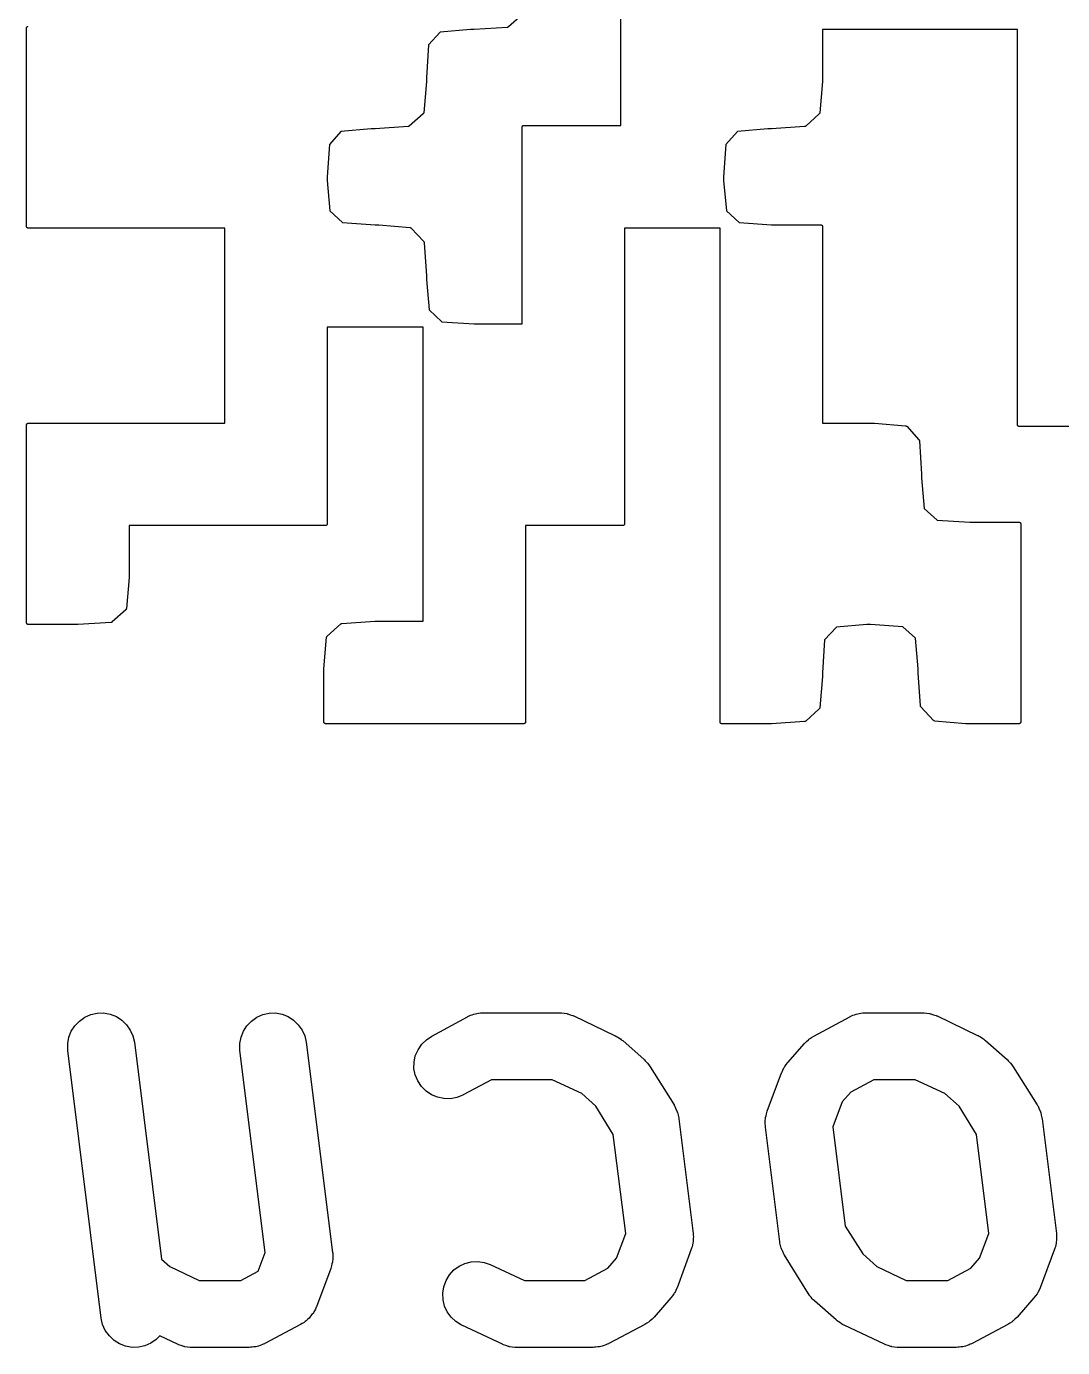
# Model space of a CAD drawing. Extents: x 123.5 to 170.1, y -121.6 to -90.
# Drawn here: x 159.014 to 162.113, y -113.513 to -109.564 of the extents above; entities that cross this region are included whole.
import ezdxf

# ---------------------------------------------------------------- set-up
doc = ezdxf.new("R2010")
doc.units = 0
doc.layers.add('BLACK', color=7, linetype='CONTINUOUS')

msp = doc.modelspace()

# ---------------------------------------------------------------- linework, layer by layer
at = {"layer": 'BLACK', "linetype": 'CONTINUOUS'}
for p, q in [((160.792, -109.861), (160.792, -109.273)), ((160.496, -109.53), (160.456, -109.566)), ((159.014, -109.569), (159.014, -109.568)), ((159.014, -109.568), (159.014, -109.568)), ((159.014, -109.568), (159.014, -109.568)), ((159.014, -109.568), (159.015, -109.568)), ((159.014, -110.162), (159.014, -109.569)), ((159.014, -109.569), (159.014, -109.569)), ((159.015, -109.567), (159.016, -109.566)), ((159.015, -109.568), (159.015, -109.567)), ((159.015, -109.567), (159.015, -109.567)), ((159.015, -109.567), (159.015, -109.567)), ((159.015, -109.567), (159.015, -109.567)), ((159.015, -109.567), (159.015, -109.567)), ((159.015, -109.567), (159.015, -109.567)), ((159.015, -109.567), (159.015, -109.567)), ((159.016, -109.566), (159.016, -109.565)), ((159.016, -109.565), (159.017, -109.565)), ((159.016, -109.566), (159.016, -109.566)), ((159.016, -109.566), (159.016, -109.566)), ((159.016, -109.566), (159.016, -109.566)), ((159.017, -109.565), (159.017, -109.565)), ((159.017, -109.565), (159.017, -109.565)), ((159.017, -109.565), (159.017, -109.565)), ((159.017, -109.565), (159.017, -109.565)), ((159.017, -109.565), (159.017, -109.565)), ((159.017, -109.565), (159.017, -109.565)), ((159.017, -109.565), (159.018, -109.565)), ((159.018, -109.565), (159.018, -109.564)), ((160.452, -109.568), (160.353, -109.574)), ((160.453, -109.568), (160.452, -109.568)), ((160.454, -109.568), (160.453, -109.568)), ((160.453, -109.568), (160.453, -109.568)), ((160.453, -109.568), (160.453, -109.568)), ((160.453, -109.568), (160.453, -109.568)), ((160.455, -109.567), (160.454, -109.567)), ((160.454, -109.567), (160.454, -109.567)), ((160.454, -109.567), (160.454, -109.567)), ((160.454, -109.567), (160.454, -109.568)), ((160.454, -109.568), (160.454, -109.568)), ((160.456, -109.566), (160.455, -109.567)), ((160.455, -109.567), (160.455, -109.567)), ((160.455, -109.567), (160.455, -109.567)), ((160.455, -109.567), (160.455, -109.567)), ((160.455, -109.567), (160.455, -109.567)), ((160.251, -109.582), (160.216, -109.62)), ((160.342, -109.574), (160.251, -109.582)), ((160.353, -109.574), (160.342, -109.574)), ((160.353, -109.574), (160.353, -109.574)), ((160.353, -109.574), (160.353, -109.574)), ((160.353, -109.574), (160.353, -109.574)), ((161.978, -109.574), (161.395, -109.574)), ((161.395, -109.574), (161.395, -109.718)), ((161.978, -110.755), (161.978, -109.574)), ((160.216, -109.62), (160.21, -109.718)), ((160.21, -109.718), (160.21, -109.729)), ((161.395, -109.718), (161.395, -109.729)), ((160.21, -109.729), (160.202, -109.823)), ((160.21, -109.729), (160.21, -109.729)), ((160.21, -109.729), (160.21, -109.729)), ((160.21, -109.729), (160.21, -109.729)), ((161.395, -109.729), (161.387, -109.823)), ((161.395, -109.729), (161.395, -109.729)), ((161.395, -109.729), (161.395, -109.729)), ((161.395, -109.729), (161.395, -109.729)), ((160.2, -109.826), (160.159, -109.863)), ((160.201, -109.825), (160.2, -109.825)), ((160.2, -109.825), (160.2, -109.825)), ((160.2, -109.825), (160.2, -109.826)), ((160.2, -109.826), (160.2, -109.826)), ((160.202, -109.823), (160.201, -109.823)), ((160.201, -109.823), (160.201, -109.823)), ((160.201, -109.823), (160.201, -109.823)), ((160.201, -109.823), (160.201, -109.824)), ((160.201, -109.824), (160.201, -109.824)), ((160.201, -109.824), (160.201, -109.824)), ((160.201, -109.824), (160.201, -109.824)), ((160.201, -109.824), (160.201, -109.825)), ((160.201, -109.825), (160.201, -109.825)), ((160.201, -109.825), (160.201, -109.825)), ((160.202, -109.823), (160.202, -109.823)), ((161.385, -109.826), (161.345, -109.863)), ((161.386, -109.825), (161.385, -109.826)), ((161.385, -109.826), (161.385, -109.826)), ((161.387, -109.824), (161.386, -109.824)), ((161.386, -109.824), (161.386, -109.824)), ((161.386, -109.824), (161.386, -109.825)), ((161.386, -109.825), (161.386, -109.825)), ((161.386, -109.825), (161.386, -109.825)), ((161.386, -109.825), (161.386, -109.825)), ((161.386, -109.825), (161.386, -109.825)), ((161.387, -109.823), (161.387, -109.823)), ((161.387, -109.823), (161.387, -109.823)), ((161.387, -109.823), (161.387, -109.823)), ((161.387, -109.823), (161.387, -109.823)), ((161.387, -109.823), (161.387, -109.824)), ((161.387, -109.824), (161.387, -109.824)), ((159.954, -109.879), (159.92, -109.917)), ((160.045, -109.871), (159.954, -109.879)), ((160.057, -109.871), (160.045, -109.871)), ((160.156, -109.864), (160.057, -109.871)), ((160.057, -109.871), (160.057, -109.871)), ((160.057, -109.871), (160.057, -109.871)), ((160.057, -109.871), (160.057, -109.871)), ((160.157, -109.864), (160.156, -109.864)), ((160.156, -109.864), (160.156, -109.864)), ((160.156, -109.864), (160.156, -109.864)), ((160.158, -109.864), (160.157, -109.864)), ((160.157, -109.864), (160.157, -109.864)), ((160.157, -109.864), (160.157, -109.864)), ((160.157, -109.864), (160.157, -109.864)), ((160.159, -109.863), (160.158, -109.863)), ((160.158, -109.863), (160.158, -109.864)), ((160.158, -109.864), (160.158, -109.864)), ((160.158, -109.864), (160.158, -109.864)), ((160.159, -109.863), (160.159, -109.863)), ((160.159, -109.863), (160.159, -109.863)), ((160.159, -109.863), (160.159, -109.863)), ((160.159, -109.863), (160.159, -109.863)), ((160.496, -109.864), (160.497, -109.863)), ((160.496, -109.865), (160.496, -109.864)), ((160.496, -109.864), (160.496, -109.864)), ((160.496, -109.864), (160.496, -109.864)), ((160.496, -109.864), (160.496, -109.864)), ((160.496, -109.866), (160.496, -109.865)), ((160.496, -109.865), (160.496, -109.865)), ((160.496, -109.865), (160.496, -109.865)), ((160.496, -109.865), (160.496, -109.865)), ((160.496, -110.453), (160.496, -109.866)), ((160.497, -109.863), (160.497, -109.862)), ((160.497, -109.862), (160.497, -109.862)), ((160.497, -109.862), (160.497, -109.862)), ((160.497, -109.862), (160.498, -109.862)), ((160.497, -109.863), (160.497, -109.863)), ((160.497, -109.863), (160.497, -109.863)), ((160.497, -109.863), (160.497, -109.863)), ((160.498, -109.862), (160.498, -109.861)), ((160.498, -109.861), (160.498, -109.861)), ((160.498, -109.861), (160.499, -109.861)), ((160.498, -109.862), (160.498, -109.862)), ((160.498, -109.862), (160.498, -109.862)), ((160.499, -109.861), (160.499, -109.861)), ((160.499, -109.861), (160.499, -109.861)), ((160.499, -109.861), (160.499, -109.861)), ((160.499, -109.861), (160.5, -109.861)), ((160.5, -109.861), (160.5, -109.861)), ((160.5, -109.861), (160.5, -109.861)), ((160.5, -109.861), (160.5, -109.861)), ((160.5, -109.861), (160.5, -109.861)), ((160.5, -109.861), (160.501, -109.861)), ((160.501, -109.861), (160.792, -109.861)), ((161.14, -109.879), (161.105, -109.917)), ((161.231, -109.871), (161.14, -109.879)), ((161.242, -109.871), (161.231, -109.871)), ((161.341, -109.864), (161.242, -109.871)), ((161.242, -109.871), (161.242, -109.871)), ((161.242, -109.871), (161.242, -109.871)), ((161.242, -109.871), (161.242, -109.871)), ((161.342, -109.864), (161.341, -109.864)), ((161.343, -109.864), (161.342, -109.864)), ((161.342, -109.864), (161.342, -109.864)), ((161.342, -109.864), (161.342, -109.864)), ((161.342, -109.864), (161.342, -109.864)), ((161.344, -109.863), (161.343, -109.864)), ((161.343, -109.864), (161.343, -109.864)), ((161.343, -109.864), (161.343, -109.864)), ((161.343, -109.864), (161.343, -109.864)), ((161.343, -109.864), (161.343, -109.864)), ((161.345, -109.863), (161.344, -109.863)), ((161.344, -109.863), (161.344, -109.863)), ((161.344, -109.863), (161.344, -109.863)), ((161.344, -109.863), (161.344, -109.863)), ((161.344, -109.863), (161.344, -109.863)), ((159.92, -109.917), (159.913, -110.014)), ((161.105, -109.917), (161.099, -110.014)), ((159.913, -110.014), (159.913, -110.025)), ((159.913, -110.025), (159.921, -110.116)), ((161.099, -110.014), (161.099, -110.025)), ((161.099, -110.025), (161.107, -110.116)), ((159.921, -110.116), (159.959, -110.151)), ((161.107, -110.116), (161.145, -110.151)), ((159.014, -110.163), (159.014, -110.162)), ((159.014, -110.162), (159.014, -110.162)), ((159.015, -110.163), (159.014, -110.163)), ((159.014, -110.163), (159.014, -110.163)), ((159.014, -110.163), (159.014, -110.163)), ((159.015, -110.164), (159.015, -110.163)), ((159.959, -110.151), (160.057, -110.157)), ((160.057, -110.157), (160.068, -110.157)), ((160.068, -110.157), (160.068, -110.157)), ((160.068, -110.157), (160.068, -110.157)), ((160.068, -110.157), (160.068, -110.157)), ((160.068, -110.157), (160.162, -110.165)), ((161.145, -110.151), (161.242, -110.157)), ((161.242, -110.157), (161.39, -110.157)), ((161.39, -110.157), (161.391, -110.157)), ((161.391, -110.157), (161.391, -110.157)), ((161.391, -110.157), (161.391, -110.157)), ((161.391, -110.157), (161.391, -110.157)), ((161.391, -110.157), (161.392, -110.157)), ((161.392, -110.157), (161.392, -110.157)), ((161.392, -110.157), (161.392, -110.157)), ((161.392, -110.157), (161.392, -110.157)), ((161.392, -110.157), (161.392, -110.158)), ((161.392, -110.158), (161.393, -110.158)), ((161.393, -110.158), (161.393, -110.158)), ((161.393, -110.158), (161.393, -110.158)), ((161.393, -110.158), (161.393, -110.158)), ((161.393, -110.158), (161.394, -110.158)), ((161.394, -110.158), (161.394, -110.158)), ((161.394, -110.158), (161.394, -110.159)), ((161.394, -110.159), (161.394, -110.159)), ((161.394, -110.159), (161.394, -110.159)), ((161.394, -110.159), (161.394, -110.159)), ((161.394, -110.159), (161.394, -110.159)), ((161.394, -110.159), (161.394, -110.16)), ((161.394, -110.16), (161.395, -110.16)), ((161.395, -110.16), (161.395, -110.16)), ((161.395, -110.16), (161.395, -110.16)), ((161.395, -110.16), (161.395, -110.161)), ((161.395, -110.161), (161.395, -110.161)), ((161.395, -110.161), (161.395, -110.161)), ((161.395, -110.161), (161.395, -110.161)), ((161.395, -110.161), (161.395, -110.161)), ((161.395, -110.161), (161.395, -110.162)), ((161.395, -110.162), (161.395, -110.75)), ((159.015, -110.165), (159.015, -110.164)), ((159.015, -110.164), (159.015, -110.164)), ((159.015, -110.164), (159.015, -110.164)), ((159.015, -110.164), (159.015, -110.164)), ((159.016, -110.165), (159.015, -110.165)), ((159.015, -110.165), (159.015, -110.165)), ((159.015, -110.165), (159.015, -110.165)), ((159.015, -110.165), (159.015, -110.165)), ((159.016, -110.166), (159.016, -110.165)), ((159.017, -110.166), (159.016, -110.166)), ((159.016, -110.166), (159.016, -110.166)), ((159.016, -110.166), (159.016, -110.166)), ((159.017, -110.167), (159.017, -110.166)), ((159.017, -110.166), (159.017, -110.166)), ((159.017, -110.166), (159.017, -110.166)), ((159.017, -110.166), (159.017, -110.166)), ((159.018, -110.167), (159.017, -110.167)), ((159.017, -110.167), (159.017, -110.167)), ((159.017, -110.167), (159.017, -110.167)), ((159.019, -110.167), (159.018, -110.167)), ((159.018, -110.167), (159.018, -110.167)), ((159.018, -110.167), (159.018, -110.167)), ((159.018, -110.167), (159.018, -110.167)), ((159.607, -110.167), (159.019, -110.167)), ((159.019, -110.167), (159.019, -110.167)), ((159.607, -110.75), (159.607, -110.167)), ((160.162, -110.165), (160.162, -110.165)), ((160.162, -110.165), (160.162, -110.165)), ((160.162, -110.165), (160.162, -110.165)), ((160.162, -110.165), (160.162, -110.165)), ((160.162, -110.165), (160.163, -110.165)), ((160.163, -110.165), (160.163, -110.165)), ((160.163, -110.165), (160.163, -110.166)), ((160.163, -110.166), (160.163, -110.166)), ((160.163, -110.166), (160.164, -110.166)), ((160.164, -110.166), (160.164, -110.166)), ((160.164, -110.166), (160.164, -110.166)), ((160.164, -110.166), (160.164, -110.166)), ((160.164, -110.166), (160.164, -110.166)), ((160.164, -110.166), (160.165, -110.167)), ((160.165, -110.167), (160.165, -110.167)), ((160.165, -110.167), (160.202, -110.207)), ((161.089, -110.167), (160.802, -110.167)), ((160.802, -110.167), (160.802, -111.051)), ((161.089, -111.644), (161.089, -110.167)), ((160.202, -110.207), (160.202, -110.208)), ((160.202, -110.208), (160.202, -110.208)), ((160.202, -110.208), (160.202, -110.208)), ((160.202, -110.208), (160.202, -110.208)), ((160.202, -110.208), (160.202, -110.208)), ((160.202, -110.208), (160.203, -110.209)), ((160.203, -110.209), (160.203, -110.209)), ((160.203, -110.209), (160.203, -110.209)), ((160.203, -110.209), (160.203, -110.209)), ((160.203, -110.209), (160.203, -110.209)), ((160.203, -110.209), (160.203, -110.21)), ((160.203, -110.21), (160.203, -110.21)), ((160.203, -110.21), (160.203, -110.21)), ((160.203, -110.21), (160.203, -110.21)), ((160.203, -110.21), (160.203, -110.211)), ((160.203, -110.211), (160.21, -110.31)), ((160.21, -110.31), (160.21, -110.31)), ((160.21, -110.31), (160.21, -110.31)), ((160.21, -110.31), (160.21, -110.31)), ((160.21, -110.31), (160.21, -110.321)), ((160.21, -110.321), (160.218, -110.412)), ((160.218, -110.412), (160.256, -110.447)), ((160.2, -110.463), (159.913, -110.463)), ((159.913, -110.463), (159.913, -111.051)), ((160.2, -111.342), (160.2, -110.463)), ((160.256, -110.447), (160.353, -110.453)), ((160.353, -110.453), (160.496, -110.453)), ((159.014, -110.754), (159.015, -110.753)), ((159.014, -110.755), (159.014, -110.754)), ((159.014, -110.754), (159.014, -110.754)), ((159.014, -110.754), (159.014, -110.754)), ((159.014, -110.754), (159.014, -110.754)), ((159.014, -111.347), (159.014, -110.755)), ((159.015, -110.752), (159.016, -110.751)), ((159.015, -110.753), (159.015, -110.752)), ((159.015, -110.752), (159.015, -110.752)), ((159.015, -110.752), (159.015, -110.752)), ((159.015, -110.752), (159.015, -110.752)), ((159.015, -110.753), (159.015, -110.753)), ((159.015, -110.753), (159.015, -110.753)), ((159.015, -110.753), (159.015, -110.753)), ((159.016, -110.751), (159.016, -110.751)), ((159.016, -110.751), (159.016, -110.751)), ((159.016, -110.751), (159.016, -110.751)), ((159.016, -110.751), (159.016, -110.751)), ((159.016, -110.751), (159.017, -110.751)), ((159.017, -110.751), (159.017, -110.75)), ((159.017, -110.75), (159.017, -110.75)), ((159.017, -110.75), (159.017, -110.75)), ((159.017, -110.75), (159.017, -110.75)), ((159.017, -110.75), (159.017, -110.75)), ((159.017, -110.75), (159.017, -110.75)), ((159.017, -110.75), (159.018, -110.75)), ((159.018, -110.75), (159.018, -110.75)), ((159.018, -110.75), (159.018, -110.75)), ((159.018, -110.75), (159.018, -110.75)), ((159.018, -110.75), (159.019, -110.75)), ((159.019, -110.75), (159.019, -110.75)), ((159.019, -110.75), (159.607, -110.75)), ((161.395, -110.75), (161.538, -110.75)), ((161.538, -110.75), (161.549, -110.75)), ((161.549, -110.75), (161.55, -110.75)), ((161.55, -110.75), (161.55, -110.75)), ((161.55, -110.75), (161.55, -110.75)), ((161.55, -110.75), (161.643, -110.758)), ((161.978, -110.756), (161.978, -110.755)), ((161.978, -110.755), (161.978, -110.755)), ((161.643, -110.758), (161.643, -110.758)), ((161.643, -110.758), (161.644, -110.758)), ((161.644, -110.758), (161.644, -110.758)), ((161.644, -110.758), (161.644, -110.758)), ((161.644, -110.758), (161.644, -110.758)), ((161.644, -110.758), (161.645, -110.758)), ((161.645, -110.758), (161.645, -110.758)), ((161.645, -110.758), (161.645, -110.758)), ((161.645, -110.758), (161.645, -110.758)), ((161.645, -110.758), (161.645, -110.759)), ((161.645, -110.759), (161.646, -110.759)), ((161.646, -110.759), (161.646, -110.759)), ((161.646, -110.759), (161.646, -110.759)), ((161.646, -110.759), (161.646, -110.759)), ((161.646, -110.759), (161.647, -110.759)), ((161.647, -110.759), (161.683, -110.8)), ((161.978, -110.757), (161.978, -110.756)), ((161.978, -110.756), (161.978, -110.756)), ((161.978, -110.756), (161.978, -110.756)), ((161.978, -110.756), (161.978, -110.756)), ((161.979, -110.757), (161.978, -110.757)), ((161.978, -110.757), (161.978, -110.757)), ((161.978, -110.757), (161.978, -110.757)), ((161.978, -110.757), (161.978, -110.757)), ((161.978, -110.757), (161.978, -110.757)), ((161.978, -110.757), (161.978, -110.757)), ((161.979, -110.758), (161.979, -110.757)), ((161.98, -110.759), (161.979, -110.758)), ((161.979, -110.758), (161.979, -110.758)), ((161.979, -110.758), (161.979, -110.758)), ((161.979, -110.758), (161.979, -110.758)), ((161.979, -110.758), (161.979, -110.758)), ((161.981, -110.759), (161.98, -110.759)), ((161.98, -110.759), (161.98, -110.759)), ((161.98, -110.759), (161.98, -110.759)), ((161.98, -110.759), (161.98, -110.759)), ((161.982, -110.76), (161.981, -110.759)), ((161.981, -110.759), (161.981, -110.759)), ((161.981, -110.759), (161.981, -110.759)), ((161.981, -110.759), (161.981, -110.759)), ((161.983, -110.76), (161.982, -110.76)), ((161.982, -110.76), (161.982, -110.76)), ((161.982, -110.76), (161.982, -110.76)), ((161.982, -110.76), (161.982, -110.76)), ((162.131, -110.76), (161.983, -110.76)), ((161.683, -110.8), (161.684, -110.8)), ((161.684, -110.8), (161.684, -110.8)), ((161.684, -110.8), (161.684, -110.8)), ((161.684, -110.8), (161.684, -110.801)), ((161.684, -110.801), (161.684, -110.801)), ((161.684, -110.801), (161.684, -110.801)), ((161.684, -110.801), (161.684, -110.801)), ((161.684, -110.801), (161.684, -110.802)), ((161.684, -110.802), (161.685, -110.802)), ((161.685, -110.802), (161.685, -110.802)), ((161.685, -110.802), (161.685, -110.802)), ((161.685, -110.802), (161.685, -110.803)), ((161.685, -110.803), (161.685, -110.803)), ((161.685, -110.803), (161.685, -110.803)), ((161.685, -110.803), (161.685, -110.803)), ((161.685, -110.803), (161.691, -110.903)), ((161.691, -110.903), (161.691, -110.903)), ((161.691, -110.903), (161.691, -110.903)), ((161.691, -110.903), (161.691, -110.903)), ((161.691, -110.903), (161.691, -110.914)), ((161.691, -110.914), (161.699, -111.005)), ((161.699, -111.005), (161.737, -111.04)), ((159.908, -111.056), (159.321, -111.056)), ((159.321, -111.056), (159.321, -111.199)), ((159.909, -111.056), (159.908, -111.056)), ((159.91, -111.056), (159.909, -111.056)), ((159.909, -111.056), (159.909, -111.056)), ((159.909, -111.056), (159.909, -111.056)), ((159.909, -111.056), (159.909, -111.056)), ((159.911, -111.055), (159.91, -111.056)), ((159.91, -111.056), (159.91, -111.056)), ((159.91, -111.056), (159.91, -111.056)), ((159.91, -111.056), (159.91, -111.056)), ((159.912, -111.055), (159.911, -111.055)), ((159.911, -111.055), (159.911, -111.055)), ((159.911, -111.055), (159.911, -111.055)), ((159.911, -111.055), (159.911, -111.055)), ((159.913, -111.053), (159.912, -111.054)), ((159.912, -111.054), (159.912, -111.054)), ((159.912, -111.054), (159.912, -111.054)), ((159.912, -111.054), (159.912, -111.054)), ((159.912, -111.054), (159.912, -111.055)), ((159.912, -111.055), (159.912, -111.055)), ((159.912, -111.055), (159.912, -111.055)), ((159.912, -111.055), (159.912, -111.055)), ((159.913, -111.051), (159.913, -111.052)), ((159.913, -111.052), (159.913, -111.052)), ((159.913, -111.052), (159.913, -111.052)), ((159.913, -111.052), (159.913, -111.052)), ((159.913, -111.052), (159.913, -111.053)), ((159.913, -111.053), (159.913, -111.053)), ((159.913, -111.053), (159.913, -111.053)), ((159.913, -111.053), (159.913, -111.053)), ((159.913, -111.053), (159.913, -111.053)), ((160.797, -111.056), (160.506, -111.056)), ((160.506, -111.056), (160.506, -111.644)), ((160.798, -111.056), (160.797, -111.056)), ((160.799, -111.056), (160.798, -111.056)), ((160.798, -111.056), (160.798, -111.056)), ((160.798, -111.056), (160.798, -111.056)), ((160.798, -111.056), (160.798, -111.056)), ((160.8, -111.055), (160.799, -111.056)), ((160.799, -111.056), (160.799, -111.056)), ((160.799, -111.056), (160.799, -111.056)), ((160.799, -111.056), (160.799, -111.056)), ((160.801, -111.055), (160.8, -111.055)), ((160.8, -111.055), (160.8, -111.055)), ((160.8, -111.055), (160.8, -111.055)), ((160.8, -111.055), (160.8, -111.055)), ((160.802, -111.053), (160.801, -111.054)), ((160.801, -111.054), (160.801, -111.054)), ((160.801, -111.054), (160.801, -111.054)), ((160.801, -111.054), (160.801, -111.054)), ((160.801, -111.054), (160.801, -111.055)), ((160.801, -111.055), (160.801, -111.055)), ((160.801, -111.055), (160.801, -111.055)), ((160.801, -111.055), (160.801, -111.055)), ((160.802, -111.051), (160.802, -111.052)), ((160.802, -111.052), (160.802, -111.052)), ((160.802, -111.052), (160.802, -111.052)), ((160.802, -111.052), (160.802, -111.052)), ((160.802, -111.052), (160.802, -111.053)), ((160.802, -111.053), (160.802, -111.053)), ((160.802, -111.053), (160.802, -111.053)), ((160.802, -111.053), (160.802, -111.053)), ((160.802, -111.053), (160.802, -111.053)), ((161.737, -111.04), (161.835, -111.046)), ((161.835, -111.046), (161.983, -111.046)), ((161.983, -111.046), (161.983, -111.046)), ((161.983, -111.046), (161.984, -111.046)), ((161.984, -111.046), (161.984, -111.046)), ((161.984, -111.046), (161.984, -111.046)), ((161.984, -111.046), (161.984, -111.046)), ((161.984, -111.046), (161.985, -111.046)), ((161.985, -111.046), (161.985, -111.046)), ((161.985, -111.046), (161.985, -111.046)), ((161.985, -111.046), (161.985, -111.047)), ((161.985, -111.047), (161.985, -111.047)), ((161.985, -111.047), (161.985, -111.047)), ((161.985, -111.047), (161.985, -111.047)), ((161.985, -111.047), (161.986, -111.047)), ((161.986, -111.047), (161.986, -111.047)), ((161.986, -111.047), (161.986, -111.047)), ((161.986, -111.047), (161.986, -111.048)), ((161.986, -111.048), (161.986, -111.048)), ((161.986, -111.048), (161.987, -111.048)), ((161.987, -111.048), (161.987, -111.048)), ((161.987, -111.048), (161.987, -111.048)), ((161.987, -111.048), (161.987, -111.049)), ((161.987, -111.049), (161.987, -111.049)), ((161.987, -111.049), (161.987, -111.049)), ((161.987, -111.049), (161.987, -111.049)), ((161.987, -111.049), (161.987, -111.05)), ((161.987, -111.05), (161.988, -111.05)), ((161.988, -111.05), (161.988, -111.05)), ((161.988, -111.05), (161.988, -111.05)), ((161.988, -111.05), (161.988, -111.05)), ((161.988, -111.05), (161.988, -111.051)), ((161.988, -111.051), (161.988, -111.644)), ((159.321, -111.211), (159.313, -111.304)), ((159.321, -111.199), (159.321, -111.21)), ((159.321, -111.21), (159.321, -111.211)), ((159.321, -111.211), (159.321, -111.211)), ((159.321, -111.211), (159.321, -111.211)), ((159.311, -111.308), (159.27, -111.344)), ((159.312, -111.307), (159.311, -111.307)), ((159.311, -111.307), (159.311, -111.307)), ((159.311, -111.307), (159.311, -111.307)), ((159.311, -111.307), (159.311, -111.308)), ((159.313, -111.304), (159.312, -111.305)), ((159.312, -111.305), (159.312, -111.305)), ((159.312, -111.305), (159.312, -111.305)), ((159.312, -111.305), (159.312, -111.305)), ((159.312, -111.305), (159.312, -111.306)), ((159.312, -111.306), (159.312, -111.306)), ((159.312, -111.306), (159.312, -111.306)), ((159.312, -111.306), (159.312, -111.306)), ((159.312, -111.306), (159.312, -111.306)), ((159.312, -111.306), (159.312, -111.307)), ((159.313, -111.304), (159.313, -111.304)), ((159.014, -111.348), (159.014, -111.347)), ((159.267, -111.346), (159.168, -111.352)), ((159.268, -111.346), (159.267, -111.346)), ((159.267, -111.346), (159.267, -111.346)), ((159.267, -111.346), (159.267, -111.346)), ((159.269, -111.345), (159.268, -111.346)), ((159.268, -111.346), (159.268, -111.346)), ((159.268, -111.346), (159.268, -111.346)), ((159.268, -111.346), (159.268, -111.346)), ((159.27, -111.345), (159.269, -111.345)), ((159.269, -111.345), (159.269, -111.345)), ((159.269, -111.345), (159.269, -111.345)), ((159.269, -111.345), (159.269, -111.345)), ((159.27, -111.344), (159.27, -111.345)), ((159.27, -111.345), (159.27, -111.345)), ((159.27, -111.345), (159.27, -111.345)), ((159.27, -111.345), (159.27, -111.345)), ((159.957, -111.349), (160.056, -111.342)), ((160.056, -111.342), (160.056, -111.342)), ((160.056, -111.342), (160.056, -111.342)), ((160.056, -111.342), (160.056, -111.342)), ((160.056, -111.342), (160.2, -111.342)), ((159.015, -111.349), (159.014, -111.348)), ((159.014, -111.348), (159.014, -111.348)), ((159.014, -111.348), (159.014, -111.348)), ((159.014, -111.348), (159.014, -111.348)), ((159.015, -111.35), (159.015, -111.349)), ((159.015, -111.349), (159.015, -111.349)), ((159.015, -111.349), (159.015, -111.349)), ((159.015, -111.349), (159.015, -111.349)), ((159.016, -111.351), (159.015, -111.35)), ((159.015, -111.35), (159.015, -111.35)), ((159.015, -111.35), (159.015, -111.35)), ((159.015, -111.35), (159.015, -111.35)), ((159.015, -111.35), (159.015, -111.35)), ((159.017, -111.351), (159.016, -111.351)), ((159.016, -111.351), (159.016, -111.351)), ((159.016, -111.351), (159.016, -111.351)), ((159.016, -111.351), (159.016, -111.351)), ((159.017, -111.352), (159.017, -111.351)), ((159.017, -111.351), (159.017, -111.351)), ((159.017, -111.351), (159.017, -111.351)), ((159.018, -111.352), (159.017, -111.352)), ((159.017, -111.352), (159.017, -111.352)), ((159.017, -111.352), (159.017, -111.352)), ((159.017, -111.352), (159.017, -111.352)), ((159.019, -111.352), (159.018, -111.352)), ((159.018, -111.352), (159.018, -111.352)), ((159.018, -111.352), (159.018, -111.352)), ((159.018, -111.352), (159.018, -111.352)), ((159.167, -111.352), (159.019, -111.352)), ((159.019, -111.352), (159.019, -111.352)), ((159.168, -111.352), (159.167, -111.352)), ((159.168, -111.352), (159.168, -111.352)), ((159.168, -111.352), (159.168, -111.352)), ((159.913, -111.387), (159.954, -111.35)), ((159.913, -111.388), (159.913, -111.387)), ((159.913, -111.387), (159.913, -111.387)), ((159.954, -111.35), (159.954, -111.35)), ((159.954, -111.35), (159.954, -111.35)), ((159.954, -111.35), (159.954, -111.35)), ((159.954, -111.35), (159.954, -111.35)), ((159.954, -111.35), (159.955, -111.35)), ((159.955, -111.35), (159.955, -111.349)), ((159.955, -111.349), (159.955, -111.349)), ((159.955, -111.349), (159.955, -111.349)), ((159.955, -111.349), (159.956, -111.349)), ((159.956, -111.349), (159.956, -111.349)), ((159.956, -111.349), (159.956, -111.349)), ((159.956, -111.349), (159.956, -111.349)), ((159.956, -111.349), (159.957, -111.349)), ((159.957, -111.349), (159.957, -111.349)), ((159.957, -111.349), (159.957, -111.349)), ((161.436, -111.36), (161.401, -111.398)), ((161.527, -111.352), (161.436, -111.36)), ((161.538, -111.352), (161.527, -111.352)), ((161.635, -111.359), (161.538, -111.352)), ((161.673, -111.393), (161.635, -111.359)), ((159.903, -111.484), (159.911, -111.39)), ((159.911, -111.39), (159.911, -111.39)), ((159.911, -111.39), (159.912, -111.39)), ((159.912, -111.389), (159.912, -111.388)), ((159.912, -111.388), (159.912, -111.388)), ((159.912, -111.388), (159.912, -111.388)), ((159.912, -111.388), (159.913, -111.388)), ((159.912, -111.39), (159.912, -111.389)), ((159.912, -111.389), (159.912, -111.389)), ((159.912, -111.389), (159.912, -111.389)), ((159.912, -111.389), (159.912, -111.389)), ((159.912, -111.39), (159.912, -111.39)), ((159.912, -111.39), (159.912, -111.39)), ((159.913, -111.388), (159.913, -111.388)), ((161.401, -111.398), (161.395, -111.496)), ((161.681, -111.484), (161.673, -111.393)), ((159.903, -111.495), (159.903, -111.484)), ((159.903, -111.484), (159.903, -111.484)), ((159.903, -111.484), (159.903, -111.484)), ((159.903, -111.484), (159.903, -111.484)), ((159.903, -111.644), (159.903, -111.495)), ((161.395, -111.496), (161.395, -111.507)), ((161.681, -111.496), (161.681, -111.484)), ((161.688, -111.595), (161.681, -111.496)), ((161.681, -111.496), (161.681, -111.496)), ((161.681, -111.496), (161.681, -111.496)), ((161.681, -111.496), (161.681, -111.496)), ((161.395, -111.507), (161.387, -111.601)), ((161.395, -111.507), (161.395, -111.507)), ((161.395, -111.507), (161.395, -111.507)), ((161.395, -111.507), (161.395, -111.507)), ((161.385, -111.604), (161.345, -111.641)), ((161.386, -111.603), (161.385, -111.604)), ((161.385, -111.604), (161.385, -111.604)), ((161.387, -111.602), (161.386, -111.602)), ((161.386, -111.602), (161.386, -111.602)), ((161.386, -111.602), (161.386, -111.603)), ((161.386, -111.603), (161.386, -111.603)), ((161.386, -111.603), (161.386, -111.603)), ((161.386, -111.603), (161.386, -111.603)), ((161.386, -111.603), (161.386, -111.603)), ((161.387, -111.601), (161.387, -111.601)), ((161.387, -111.601), (161.387, -111.601)), ((161.387, -111.601), (161.387, -111.601)), ((161.387, -111.601), (161.387, -111.601)), ((161.387, -111.601), (161.387, -111.602)), ((161.387, -111.602), (161.387, -111.602)), ((161.688, -111.596), (161.688, -111.595)), ((161.688, -111.595), (161.688, -111.595)), ((161.688, -111.595), (161.688, -111.595)), ((161.688, -111.597), (161.688, -111.596)), ((161.688, -111.596), (161.688, -111.596)), ((161.688, -111.596), (161.688, -111.596)), ((161.688, -111.596), (161.688, -111.596)), ((161.689, -111.597), (161.688, -111.597)), ((161.688, -111.597), (161.688, -111.597)), ((161.688, -111.597), (161.688, -111.597)), ((161.689, -111.598), (161.689, -111.597)), ((161.726, -111.639), (161.689, -111.598)), ((161.689, -111.598), (161.689, -111.598)), ((161.689, -111.598), (161.689, -111.598)), ((161.689, -111.598), (161.689, -111.598)), ((161.689, -111.598), (161.689, -111.598)), ((159.903, -111.645), (159.903, -111.644)), ((159.903, -111.644), (159.903, -111.644)), ((159.904, -111.645), (159.903, -111.645)), ((159.903, -111.645), (159.903, -111.645)), ((159.903, -111.645), (159.903, -111.645)), ((159.904, -111.646), (159.904, -111.645)), ((159.904, -111.647), (159.904, -111.646)), ((159.904, -111.646), (159.904, -111.646)), ((159.904, -111.646), (159.904, -111.646)), ((159.904, -111.646), (159.904, -111.646)), ((159.904, -111.646), (159.904, -111.646)), ((159.904, -111.646), (159.904, -111.646)), ((159.904, -111.646), (159.904, -111.646)), ((159.905, -111.647), (159.904, -111.647)), ((159.906, -111.648), (159.905, -111.647)), ((159.905, -111.647), (159.905, -111.647)), ((159.905, -111.647), (159.905, -111.647)), ((159.905, -111.647), (159.905, -111.647)), ((159.907, -111.648), (159.906, -111.648)), ((159.906, -111.648), (159.906, -111.648)), ((159.906, -111.648), (159.906, -111.648)), ((159.906, -111.648), (159.906, -111.648)), ((159.906, -111.648), (159.906, -111.648)), ((159.906, -111.648), (159.906, -111.648)), ((159.906, -111.648), (159.906, -111.648)), ((159.907, -111.649), (159.907, -111.648)), ((159.908, -111.649), (159.907, -111.649)), ((159.907, -111.649), (159.907, -111.649)), ((159.907, -111.649), (159.907, -111.649)), ((160.501, -111.649), (159.908, -111.649)), ((159.908, -111.649), (159.908, -111.649)), ((160.502, -111.649), (160.501, -111.649)), ((160.503, -111.648), (160.502, -111.648)), ((160.502, -111.648), (160.502, -111.649)), ((160.502, -111.649), (160.502, -111.649)), ((160.502, -111.649), (160.502, -111.649)), ((160.502, -111.649), (160.502, -111.649)), ((160.504, -111.648), (160.503, -111.648)), ((160.503, -111.648), (160.503, -111.648)), ((160.503, -111.648), (160.503, -111.648)), ((160.503, -111.648), (160.503, -111.648)), ((160.505, -111.647), (160.504, -111.647)), ((160.504, -111.647), (160.504, -111.648)), ((160.504, -111.648), (160.504, -111.648)), ((160.504, -111.648), (160.504, -111.648)), ((160.504, -111.648), (160.504, -111.648)), ((160.506, -111.646), (160.505, -111.646)), ((160.505, -111.646), (160.505, -111.646)), ((160.505, -111.646), (160.505, -111.646)), ((160.505, -111.646), (160.505, -111.646)), ((160.505, -111.646), (160.505, -111.647)), ((160.505, -111.647), (160.505, -111.647)), ((160.505, -111.647), (160.505, -111.647)), ((160.506, -111.644), (160.506, -111.644)), ((160.506, -111.644), (160.506, -111.645)), ((160.506, -111.645), (160.506, -111.645)), ((160.506, -111.645), (160.506, -111.645)), ((160.506, -111.645), (160.506, -111.645)), ((160.506, -111.645), (160.506, -111.646)), ((160.506, -111.646), (160.506, -111.646)), ((160.506, -111.646), (160.506, -111.646)), ((161.089, -111.645), (161.089, -111.644)), ((161.089, -111.644), (161.089, -111.644)), ((161.089, -111.646), (161.089, -111.645)), ((161.089, -111.645), (161.089, -111.645)), ((161.089, -111.645), (161.089, -111.645)), ((161.089, -111.645), (161.089, -111.645)), ((161.09, -111.646), (161.089, -111.646)), ((161.089, -111.646), (161.089, -111.646)), ((161.089, -111.646), (161.089, -111.646)), ((161.089, -111.646), (161.089, -111.646)), ((161.089, -111.646), (161.089, -111.646)), ((161.089, -111.646), (161.089, -111.646)), ((161.09, -111.647), (161.09, -111.646)), ((161.091, -111.648), (161.09, -111.647)), ((161.09, -111.647), (161.09, -111.647)), ((161.09, -111.647), (161.09, -111.647)), ((161.09, -111.647), (161.09, -111.647)), ((161.09, -111.647), (161.09, -111.647)), ((161.092, -111.648), (161.091, -111.648)), ((161.091, -111.648), (161.091, -111.648)), ((161.091, -111.648), (161.091, -111.648)), ((161.091, -111.648), (161.091, -111.648)), ((161.093, -111.649), (161.092, -111.648)), ((161.092, -111.648), (161.092, -111.648)), ((161.092, -111.648), (161.092, -111.648)), ((161.092, -111.648), (161.092, -111.648)), ((161.094, -111.649), (161.093, -111.649)), ((161.093, -111.649), (161.093, -111.649)), ((161.093, -111.649), (161.093, -111.649)), ((161.093, -111.649), (161.093, -111.649)), ((161.242, -111.649), (161.094, -111.649)), ((161.341, -111.642), (161.242, -111.649)), ((161.242, -111.649), (161.242, -111.649)), ((161.242, -111.649), (161.242, -111.649)), ((161.242, -111.649), (161.242, -111.649)), ((161.342, -111.642), (161.341, -111.642)), ((161.343, -111.642), (161.342, -111.642)), ((161.342, -111.642), (161.342, -111.642)), ((161.342, -111.642), (161.342, -111.642)), ((161.342, -111.642), (161.342, -111.642)), ((161.344, -111.641), (161.343, -111.642)), ((161.343, -111.642), (161.343, -111.642)), ((161.343, -111.642), (161.343, -111.642)), ((161.343, -111.642), (161.343, -111.642)), ((161.343, -111.642), (161.343, -111.642)), ((161.345, -111.641), (161.344, -111.641)), ((161.344, -111.641), (161.344, -111.641)), ((161.344, -111.641), (161.344, -111.641)), ((161.344, -111.641), (161.344, -111.641)), ((161.344, -111.641), (161.344, -111.641)), ((161.727, -111.639), (161.726, -111.639)), ((161.726, -111.639), (161.726, -111.639)), ((161.727, -111.64), (161.727, -111.639)), ((161.727, -111.639), (161.727, -111.639)), ((161.728, -111.64), (161.727, -111.64)), ((161.727, -111.64), (161.727, -111.64)), ((161.727, -111.64), (161.727, -111.64)), ((161.729, -111.64), (161.728, -111.64)), ((161.728, -111.64), (161.728, -111.64)), ((161.728, -111.64), (161.728, -111.64)), ((161.728, -111.64), (161.728, -111.64)), ((161.729, -111.641), (161.729, -111.64)), ((161.729, -111.64), (161.729, -111.64)), ((161.729, -111.64), (161.729, -111.64)), ((161.823, -111.649), (161.729, -111.641)), ((161.729, -111.641), (161.729, -111.641)), ((161.834, -111.649), (161.823, -111.649)), ((161.823, -111.649), (161.823, -111.649)), ((161.823, -111.649), (161.823, -111.649)), ((161.823, -111.649), (161.823, -111.649)), ((161.983, -111.649), (161.834, -111.649)), ((161.984, -111.649), (161.983, -111.649)), ((161.983, -111.649), (161.983, -111.649)), ((161.985, -111.648), (161.984, -111.648)), ((161.984, -111.648), (161.984, -111.649)), ((161.984, -111.649), (161.984, -111.649)), ((161.984, -111.649), (161.984, -111.649)), ((161.986, -111.648), (161.985, -111.648)), ((161.985, -111.648), (161.985, -111.648)), ((161.985, -111.648), (161.985, -111.648)), ((161.985, -111.648), (161.985, -111.648)), ((161.985, -111.648), (161.985, -111.648)), ((161.985, -111.648), (161.985, -111.648)), ((161.985, -111.648), (161.985, -111.648)), ((161.987, -111.646), (161.986, -111.647)), ((161.986, -111.647), (161.986, -111.647)), ((161.986, -111.647), (161.986, -111.647)), ((161.986, -111.647), (161.986, -111.647)), ((161.986, -111.647), (161.986, -111.648)), ((161.988, -111.645), (161.987, -111.645)), ((161.987, -111.645), (161.987, -111.646)), ((161.987, -111.646), (161.987, -111.646)), ((161.987, -111.646), (161.987, -111.646)), ((161.987, -111.646), (161.987, -111.646)), ((161.987, -111.646), (161.987, -111.646)), ((161.987, -111.646), (161.987, -111.646)), ((161.987, -111.646), (161.987, -111.646)), ((161.988, -111.644), (161.988, -111.644)), ((161.988, -111.644), (161.988, -111.645)), ((161.988, -111.645), (161.988, -111.645)), ((161.988, -111.645), (161.988, -111.645)), ((159.173, -112.537), (159.189, -112.526)), ((159.189, -112.526), (159.207, -112.518)), ((159.207, -112.518), (159.226, -112.514)), ((159.226, -112.514), (159.245, -112.513)), ((159.245, -112.513), (159.264, -112.517)), ((159.264, -112.517), (159.283, -112.524)), ((159.283, -112.524), (159.299, -112.534)), ((159.687, -112.537), (159.703, -112.526)), ((159.703, -112.526), (159.721, -112.518)), ((159.721, -112.518), (159.74, -112.514)), ((159.74, -112.514), (159.759, -112.513)), ((159.759, -112.513), (159.779, -112.517)), ((159.779, -112.517), (159.797, -112.524)), ((159.797, -112.524), (159.813, -112.534)), ((160.226, -112.582), (160.333, -112.525)), ((160.333, -112.525), (160.334, -112.524)), ((160.334, -112.524), (160.338, -112.522)), ((160.338, -112.522), (160.342, -112.52)), ((160.342, -112.52), (160.347, -112.519)), ((160.347, -112.519), (160.352, -112.517)), ((160.352, -112.517), (160.357, -112.516)), ((160.357, -112.516), (160.361, -112.515)), ((160.361, -112.515), (160.366, -112.514)), ((160.366, -112.514), (160.372, -112.513)), ((160.372, -112.513), (160.376, -112.513)), ((160.376, -112.513), (160.38, -112.513)), ((160.38, -112.513), (160.609, -112.513)), ((160.609, -112.513), (160.61, -112.513)), ((160.61, -112.513), (160.612, -112.513)), ((160.612, -112.513), (160.614, -112.513)), ((160.614, -112.513), (160.622, -112.514)), ((160.622, -112.514), (160.63, -112.515)), ((160.63, -112.515), (160.631, -112.516)), ((160.631, -112.516), (160.633, -112.516)), ((160.633, -112.516), (160.64, -112.519)), ((160.64, -112.519), (160.648, -112.521)), ((160.648, -112.521), (160.65, -112.522)), ((160.65, -112.522), (160.651, -112.522)), ((160.651, -112.522), (160.773, -112.58)), ((161.369, -112.582), (161.476, -112.525)), ((161.476, -112.525), (161.477, -112.524)), ((161.477, -112.524), (161.481, -112.522)), ((161.481, -112.522), (161.485, -112.52)), ((161.485, -112.52), (161.49, -112.519)), ((161.49, -112.519), (161.495, -112.517)), ((161.495, -112.517), (161.5, -112.516)), ((161.5, -112.516), (161.504, -112.515)), ((161.504, -112.515), (161.509, -112.514)), ((161.509, -112.514), (161.515, -112.513)), ((161.515, -112.513), (161.519, -112.513)), ((161.519, -112.513), (161.523, -112.513)), ((161.523, -112.513), (161.694, -112.513)), ((161.694, -112.513), (161.696, -112.513)), ((161.696, -112.513), (161.698, -112.513)), ((161.698, -112.513), (161.699, -112.513)), ((161.699, -112.513), (161.707, -112.514)), ((161.707, -112.514), (161.715, -112.515)), ((161.715, -112.515), (161.717, -112.516)), ((161.717, -112.516), (161.719, -112.516)), ((161.719, -112.516), (161.726, -112.519)), ((161.726, -112.519), (161.734, -112.521)), ((161.734, -112.521), (161.735, -112.522)), ((161.735, -112.522), (161.737, -112.522)), ((161.737, -112.522), (161.858, -112.58)), ((159.141, -112.585), (159.148, -112.567)), ((159.148, -112.567), (159.159, -112.551)), ((159.159, -112.551), (159.173, -112.537)), ((159.299, -112.534), (159.313, -112.548)), ((159.313, -112.548), (159.324, -112.564)), ((159.324, -112.564), (159.332, -112.581)), ((159.656, -112.585), (159.663, -112.567)), ((159.663, -112.567), (159.673, -112.551)), ((159.673, -112.551), (159.687, -112.537)), ((159.813, -112.534), (159.827, -112.548)), ((159.827, -112.548), (159.839, -112.564)), ((159.839, -112.564), (159.847, -112.581)), ((159.138, -112.604), (159.141, -112.585)), ((159.138, -112.624), (159.138, -112.604)), ((159.332, -112.581), (159.337, -112.6)), ((159.337, -112.6), (159.418, -113.249)), ((159.652, -112.604), (159.656, -112.585)), ((159.652, -112.624), (159.652, -112.604)), ((159.847, -112.581), (159.851, -112.6)), ((159.851, -112.6), (159.929, -113.229)), ((160.185, -112.623), (160.196, -112.606)), ((160.196, -112.606), (160.21, -112.593)), ((160.21, -112.593), (160.226, -112.582)), ((160.773, -112.58), (160.774, -112.58)), ((160.774, -112.58), (160.777, -112.582)), ((160.777, -112.582), (160.781, -112.584)), ((160.781, -112.584), (160.786, -112.587)), ((160.786, -112.587), (160.791, -112.59)), ((160.791, -112.59), (160.793, -112.593)), ((160.793, -112.593), (160.797, -112.595)), ((160.797, -112.595), (160.861, -112.652)), ((161.291, -112.661), (161.341, -112.604)), ((161.341, -112.604), (161.342, -112.603)), ((161.342, -112.603), (161.347, -112.598)), ((161.347, -112.598), (161.353, -112.593)), ((161.353, -112.593), (161.354, -112.591)), ((161.354, -112.591), (161.356, -112.59)), ((161.356, -112.59), (161.362, -112.586)), ((161.362, -112.586), (161.369, -112.582)), ((161.858, -112.58), (161.86, -112.58)), ((161.86, -112.58), (161.863, -112.582)), ((161.863, -112.582), (161.867, -112.584)), ((161.867, -112.584), (161.871, -112.587)), ((161.871, -112.587), (161.876, -112.59)), ((161.876, -112.59), (161.879, -112.593)), ((161.879, -112.593), (161.882, -112.595)), ((161.882, -112.595), (161.947, -112.652)), ((159.138, -112.625), (159.138, -112.624)), ((159.238, -113.425), (159.138, -112.625)), ((159.652, -112.625), (159.652, -112.624)), ((159.728, -113.229), (159.652, -112.625)), ((160.174, -112.66), (160.177, -112.641)), ((160.177, -112.641), (160.185, -112.623)), ((160.173, -112.679), (160.174, -112.66)), ((160.177, -112.698), (160.173, -112.679)), ((160.861, -112.652), (160.862, -112.653)), ((160.862, -112.653), (160.864, -112.656)), ((160.864, -112.656), (160.867, -112.659)), ((160.867, -112.659), (160.871, -112.663)), ((160.871, -112.663), (160.875, -112.668)), ((160.875, -112.668), (160.877, -112.671)), ((160.877, -112.671), (160.879, -112.674)), ((160.879, -112.674), (160.951, -112.788)), ((161.273, -112.691), (161.276, -112.684)), ((161.276, -112.684), (161.279, -112.677)), ((161.279, -112.677), (161.281, -112.675)), ((161.281, -112.675), (161.282, -112.673)), ((161.282, -112.673), (161.286, -112.667)), ((161.286, -112.667), (161.291, -112.661)), ((161.947, -112.652), (161.948, -112.653)), ((161.948, -112.653), (161.95, -112.656)), ((161.95, -112.656), (161.953, -112.659)), ((161.953, -112.659), (161.957, -112.663)), ((161.957, -112.663), (161.961, -112.668)), ((161.961, -112.668), (161.963, -112.671)), ((161.963, -112.671), (161.965, -112.674)), ((161.965, -112.674), (162.036, -112.788)), ((160.184, -112.716), (160.177, -112.698)), ((160.195, -112.733), (160.184, -112.716)), ((160.405, -112.713), (160.32, -112.758)), ((160.586, -112.713), (160.405, -112.713)), ((160.675, -112.754), (160.586, -112.713)), ((161.229, -112.806), (161.272, -112.692)), ((161.272, -112.692), (161.273, -112.691)), ((161.548, -112.713), (161.479, -112.75)), ((161.672, -112.713), (161.548, -112.713)), ((161.76, -112.754), (161.672, -112.713)), ((160.209, -112.747), (160.195, -112.733)), ((160.225, -112.758), (160.209, -112.747)), ((160.243, -112.765), (160.225, -112.758)), ((160.262, -112.769), (160.243, -112.765)), ((160.282, -112.77), (160.262, -112.769)), ((160.301, -112.766), (160.282, -112.77)), ((160.319, -112.759), (160.301, -112.766)), ((160.32, -112.758), (160.319, -112.759)), ((160.717, -112.792), (160.675, -112.754)), ((161.479, -112.75), (161.453, -112.779)), ((161.803, -112.792), (161.76, -112.754)), ((160.769, -112.876), (160.717, -112.792)), ((160.951, -112.788), (160.951, -112.79)), ((160.951, -112.79), (160.952, -112.791)), ((160.952, -112.791), (160.953, -112.792)), ((160.953, -112.792), (160.956, -112.8)), ((160.956, -112.8), (160.96, -112.807)), ((160.96, -112.807), (160.96, -112.809)), ((161.228, -112.81), (161.229, -112.806)), ((161.453, -112.779), (161.425, -112.853)), ((161.855, -112.876), (161.803, -112.792)), ((162.036, -112.788), (162.037, -112.79)), ((162.037, -112.79), (162.038, -112.791)), ((162.038, -112.791), (162.039, -112.792)), ((162.039, -112.792), (162.042, -112.8)), ((162.042, -112.8), (162.046, -112.807)), ((162.046, -112.807), (162.046, -112.809)), ((160.96, -112.809), (160.961, -112.81)), ((160.961, -112.81), (160.963, -112.818)), ((160.963, -112.818), (160.965, -112.826)), ((160.965, -112.826), (160.965, -112.828)), ((160.965, -112.828), (160.965, -112.829)), ((160.965, -112.829), (161.008, -113.172)), ((161.223, -112.833), (161.224, -112.829)), ((161.223, -112.839), (161.223, -112.833)), ((161.223, -112.845), (161.223, -112.839)), ((161.224, -112.849), (161.223, -112.845)), ((161.224, -112.825), (161.226, -112.82)), ((161.224, -112.829), (161.224, -112.825)), ((161.226, -112.82), (161.227, -112.814)), ((161.227, -112.814), (161.228, -112.81)), ((162.046, -112.809), (162.047, -112.81)), ((162.047, -112.81), (162.048, -112.818)), ((162.048, -112.818), (162.05, -112.826)), ((162.05, -112.826), (162.051, -112.828)), ((162.051, -112.828), (162.051, -112.829)), ((162.051, -112.829), (162.094, -113.172)), ((160.806, -113.172), (160.769, -112.876)), ((161.224, -112.852), (161.224, -112.849)), ((161.224, -112.854), (161.224, -112.852)), ((161.267, -113.197), (161.224, -112.854)), ((161.425, -112.853), (161.462, -113.15)), ((161.892, -113.172), (161.855, -112.876)), ((161.462, -113.15), (161.515, -113.233)), ((160.779, -113.246), (160.806, -113.172)), ((161.007, -113.201), (161.006, -113.206)), ((161.008, -113.197), (161.007, -113.201)), ((161.008, -113.172), (161.008, -113.173)), ((161.008, -113.173), (161.008, -113.177)), ((161.008, -113.177), (161.009, -113.181)), ((161.009, -113.181), (161.008, -113.187)), ((161.008, -113.187), (161.008, -113.193)), ((161.008, -113.193), (161.008, -113.197)), ((161.267, -113.198), (161.267, -113.197)), ((161.267, -113.2), (161.267, -113.198)), ((161.269, -113.208), (161.267, -113.2)), ((161.864, -113.246), (161.892, -113.172)), ((162.093, -113.201), (162.092, -113.206)), ((162.094, -113.193), (162.093, -113.197)), ((162.093, -113.197), (162.093, -113.201)), ((162.094, -113.172), (162.094, -113.173)), ((162.094, -113.173), (162.094, -113.177)), ((162.094, -113.177), (162.094, -113.181)), ((162.094, -113.181), (162.094, -113.187)), ((162.094, -113.187), (162.094, -113.193)), ((159.707, -113.285), (159.728, -113.229)), ((159.929, -113.229), (159.93, -113.23)), ((159.93, -113.23), (159.93, -113.234)), ((159.93, -113.234), (159.93, -113.238)), ((159.93, -113.238), (159.93, -113.244)), ((161.002, -113.219), (160.96, -113.334)), ((161.003, -113.216), (161.002, -113.219)), ((161.005, -113.212), (161.003, -113.216)), ((161.006, -113.206), (161.005, -113.212)), ((161.271, -113.216), (161.269, -113.208)), ((161.272, -113.217), (161.271, -113.216)), ((161.272, -113.218), (161.272, -113.217)), ((161.276, -113.226), (161.272, -113.218)), ((161.279, -113.234), (161.276, -113.226)), ((161.28, -113.235), (161.279, -113.234)), ((161.28, -113.236), (161.28, -113.235)), ((161.281, -113.237), (161.28, -113.236)), ((161.353, -113.352), (161.281, -113.237)), ((161.515, -113.233), (161.557, -113.271)), ((162.088, -113.219), (162.045, -113.334)), ((162.089, -113.216), (162.088, -113.219)), ((162.091, -113.212), (162.089, -113.216)), ((162.092, -113.206), (162.091, -113.212)), ((159.418, -113.249), (159.443, -113.271)), ((159.443, -113.271), (159.531, -113.313)), ((159.924, -113.277), (159.881, -113.391)), ((159.925, -113.273), (159.924, -113.277)), ((159.926, -113.269), (159.925, -113.273)), ((159.927, -113.263), (159.926, -113.269)), ((159.929, -113.258), (159.927, -113.263)), ((159.93, -113.25), (159.929, -113.254)), ((159.929, -113.254), (159.929, -113.258)), ((159.93, -113.244), (159.93, -113.25)), ((160.279, -113.296), (160.292, -113.281)), ((160.292, -113.281), (160.308, -113.27)), ((160.308, -113.27), (160.325, -113.262)), ((160.325, -113.262), (160.344, -113.257)), ((160.344, -113.257), (160.364, -113.256)), ((160.364, -113.256), (160.383, -113.259)), ((160.383, -113.259), (160.401, -113.265)), ((160.401, -113.265), (160.503, -113.313)), ((160.684, -113.313), (160.753, -113.276)), ((160.753, -113.276), (160.779, -113.246)), ((161.557, -113.271), (161.645, -113.313)), ((161.769, -113.313), (161.838, -113.276)), ((161.838, -113.276), (161.864, -113.246)), ((159.531, -113.313), (159.655, -113.313)), ((159.655, -113.313), (159.707, -113.285)), ((160.262, -113.331), (160.269, -113.313)), ((160.269, -113.313), (160.279, -113.296)), ((160.503, -113.313), (160.684, -113.313)), ((161.645, -113.313), (161.769, -113.313)), ((160.259, -113.35), (160.262, -113.331)), ((160.26, -113.37), (160.259, -113.35)), ((160.946, -113.358), (160.941, -113.364)), ((160.95, -113.352), (160.946, -113.358)), ((160.951, -113.35), (160.95, -113.352)), ((160.953, -113.349), (160.951, -113.35)), ((160.956, -113.342), (160.953, -113.349)), ((160.959, -113.335), (160.956, -113.342)), ((160.96, -113.334), (160.959, -113.335)), ((161.355, -113.355), (161.353, -113.352)), ((161.357, -113.358), (161.355, -113.355)), ((161.361, -113.362), (161.357, -113.358)), ((162.031, -113.358), (162.027, -113.364)), ((162.036, -113.352), (162.031, -113.358)), ((162.037, -113.35), (162.036, -113.352)), ((162.038, -113.349), (162.037, -113.35)), ((162.041, -113.342), (162.038, -113.349)), ((162.045, -113.335), (162.041, -113.342)), ((162.045, -113.334), (162.045, -113.335)), ((159.878, -113.398), (159.875, -113.403)), ((159.88, -113.392), (159.878, -113.398)), ((159.881, -113.391), (159.88, -113.392)), ((160.264, -113.389), (160.26, -113.37)), ((160.272, -113.406), (160.264, -113.389)), ((160.941, -113.364), (160.891, -113.422)), ((161.364, -113.367), (161.361, -113.362)), ((161.367, -113.37), (161.364, -113.367)), ((161.37, -113.372), (161.367, -113.37)), ((161.371, -113.373), (161.37, -113.372)), ((161.435, -113.43), (161.371, -113.373)), ((162.027, -113.364), (161.977, -113.422)), ((159.242, -113.444), (159.238, -113.425)), ((159.845, -113.438), (159.839, -113.441)), ((159.848, -113.435), (159.845, -113.438)), ((159.851, -113.433), (159.848, -113.435)), ((159.855, -113.429), (159.851, -113.433)), ((159.86, -113.425), (159.855, -113.429)), ((159.862, -113.422), (159.86, -113.425)), ((159.864, -113.419), (159.862, -113.422)), ((159.868, -113.414), (159.864, -113.419)), ((159.872, -113.41), (159.868, -113.414)), ((159.873, -113.406), (159.872, -113.41)), ((159.875, -113.403), (159.873, -113.406)), ((160.284, -113.422), (160.272, -113.406)), ((160.298, -113.435), (160.284, -113.422)), ((160.315, -113.446), (160.298, -113.435)), ((160.869, -113.44), (160.863, -113.444)), ((160.876, -113.436), (160.869, -113.44)), ((160.877, -113.434), (160.876, -113.436)), ((160.879, -113.433), (160.877, -113.434)), ((160.885, -113.428), (160.879, -113.433)), ((160.89, -113.423), (160.885, -113.428)), ((160.891, -113.422), (160.89, -113.423)), ((161.438, -113.433), (161.435, -113.43)), ((161.441, -113.435), (161.438, -113.433)), ((161.446, -113.438), (161.441, -113.435)), ((161.451, -113.442), (161.446, -113.438)), ((161.955, -113.44), (161.949, -113.444)), ((161.962, -113.436), (161.955, -113.44)), ((161.963, -113.434), (161.962, -113.436)), ((161.965, -113.433), (161.963, -113.434)), ((161.97, -113.428), (161.965, -113.433)), ((161.976, -113.423), (161.97, -113.428)), ((161.977, -113.422), (161.976, -113.423)), ((159.25, -113.462), (159.242, -113.444)), ((159.262, -113.478), (159.25, -113.462)), ((159.276, -113.492), (159.262, -113.478)), ((159.413, -113.478), (159.402, -113.489)), ((159.466, -113.503), (159.413, -113.478)), ((159.834, -113.444), (159.727, -113.501)), ((159.839, -113.441), (159.834, -113.444)), ((160.316, -113.446), (160.315, -113.446)), ((160.438, -113.503), (160.316, -113.446)), ((160.863, -113.444), (160.756, -113.501)), ((161.454, -113.444), (161.451, -113.442)), ((161.458, -113.446), (161.454, -113.444)), ((161.459, -113.446), (161.458, -113.446)), ((161.58, -113.503), (161.459, -113.446)), ((161.949, -113.444), (161.842, -113.501)), ((159.292, -113.502), (159.276, -113.492)), ((159.31, -113.509), (159.292, -113.502)), ((159.33, -113.513), (159.31, -113.509)), ((159.349, -113.512), (159.33, -113.513)), ((159.368, -113.508), (159.349, -113.512)), ((159.386, -113.5), (159.368, -113.508)), ((159.402, -113.489), (159.386, -113.5)), ((159.468, -113.504), (159.466, -113.503)), ((159.469, -113.505), (159.468, -113.504)), ((159.477, -113.507), (159.469, -113.505)), ((159.485, -113.51), (159.477, -113.507)), ((159.486, -113.51), (159.485, -113.51)), ((159.488, -113.511), (159.486, -113.51)), ((159.496, -113.512), (159.488, -113.511)), ((159.504, -113.513), (159.496, -113.512)), ((159.506, -113.513), (159.504, -113.513)), ((159.507, -113.513), (159.506, -113.513)), ((159.509, -113.513), (159.507, -113.513)), ((159.68, -113.513), (159.509, -113.513)), ((159.684, -113.512), (159.68, -113.513)), ((159.689, -113.512), (159.684, -113.512)), ((159.694, -113.511), (159.689, -113.512)), ((159.7, -113.511), (159.694, -113.511)), ((159.704, -113.51), (159.7, -113.511)), ((159.708, -113.509), (159.704, -113.51)), ((159.713, -113.507), (159.708, -113.509)), ((159.718, -113.505), (159.713, -113.507)), ((159.722, -113.503), (159.718, -113.505)), ((159.726, -113.502), (159.722, -113.503)), ((159.727, -113.501), (159.726, -113.502)), ((160.439, -113.504), (160.438, -113.503)), ((160.441, -113.505), (160.439, -113.504)), ((160.448, -113.507), (160.441, -113.505)), ((160.456, -113.51), (160.448, -113.507)), ((160.458, -113.51), (160.456, -113.51)), ((160.459, -113.511), (160.458, -113.51)), ((160.467, -113.512), (160.459, -113.511)), ((160.475, -113.513), (160.467, -113.512)), ((160.477, -113.513), (160.475, -113.513)), ((160.479, -113.513), (160.477, -113.513)), ((160.48, -113.513), (160.479, -113.513)), ((160.709, -113.513), (160.48, -113.513)), ((160.713, -113.512), (160.709, -113.513)), ((160.717, -113.512), (160.713, -113.512)), ((160.723, -113.511), (160.717, -113.512)), ((160.728, -113.511), (160.723, -113.511)), ((160.732, -113.51), (160.728, -113.511)), ((160.736, -113.509), (160.732, -113.51)), ((160.742, -113.507), (160.736, -113.509)), ((160.747, -113.505), (160.742, -113.507)), ((160.751, -113.503), (160.747, -113.505)), ((160.755, -113.502), (160.751, -113.503)), ((160.756, -113.501), (160.755, -113.502)), ((161.582, -113.504), (161.58, -113.503)), ((161.584, -113.505), (161.582, -113.504)), ((161.591, -113.507), (161.584, -113.505)), ((161.599, -113.51), (161.591, -113.507)), ((161.601, -113.51), (161.599, -113.51)), ((161.602, -113.511), (161.601, -113.51)), ((161.61, -113.512), (161.602, -113.511)), ((161.618, -113.513), (161.61, -113.512)), ((161.62, -113.513), (161.618, -113.513)), ((161.622, -113.513), (161.62, -113.513)), ((161.623, -113.513), (161.622, -113.513)), ((161.794, -113.513), (161.623, -113.513)), ((161.799, -113.512), (161.794, -113.513)), ((161.803, -113.512), (161.799, -113.512)), ((161.808, -113.511), (161.803, -113.512)), ((161.814, -113.511), (161.808, -113.511)), ((161.818, -113.51), (161.814, -113.511)), ((161.822, -113.509), (161.818, -113.51)), ((161.827, -113.507), (161.822, -113.509)), ((161.833, -113.505), (161.827, -113.507)), ((161.836, -113.503), (161.833, -113.505)), ((161.84, -113.502), (161.836, -113.503)), ((161.842, -113.501), (161.84, -113.502))]:
    msp.add_line(p, q, dxfattribs=at)

doc.saveas('drawing.dxf')
